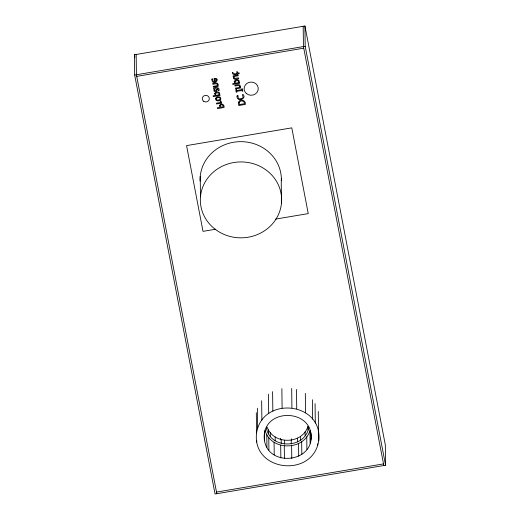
<?xml version="1.0" encoding="UTF-8"?>
<svg xmlns="http://www.w3.org/2000/svg" width="520" height="520" viewBox="0 0 520 520"><rect width="100%" height="100%" fill="white"/><g stroke="black" fill="none" stroke-linecap="round" stroke-linejoin="round"><path stroke-width="0.78" d="M256.562 432.952C251.836 471.666 312.728 478.472 318.721 440.85C323.44 402.135 262.555 395.33 256.562 432.952L256.315 412.718M310.895 439.855C314.945 408.993 263.789 406.582 264.173 437.379C265.181 468.228 316.257 463.671 310.804 432.731M266.325 427.804C269.99 449.832 306.046 449.124 308.776 426.94M267.137 427.05C273.332 445.107 302.569 444.535 308.009 426.212L308.055 430.014M264.94 430.125C270.439 450.976 303.914 451.165 309.953 430.547L310.102 443.216M134.427 54.776L304.935 26L385.326 444.957L385.574 465.225L215.066 494L134.673 75.043L134.427 54.776L134.888 57.168M134.673 75.043L305.182 46.267L304.935 26M136.727 76.375L303.752 48.184M215.768 229.203L203.014 231.355L186.563 145.613L291.792 127.855L308.243 213.597L275.555 219.108M216.495 492.082L383.519 463.892M305.182 46.267L385.574 465.225M383.832 465.517L303.44 46.559L303.192 26.293M216.808 493.707L136.416 74.75L136.169 54.483M318.272 411.457L318.721 440.85M317.649 443.723L317.668 445.341M315.062 403.611L315.302 423.033M312.409 399.744L312.644 419.172M306.748 436.722L306.904 449.391M305.331 393.406L305.565 412.834M305.078 431.866L305.123 435.669M301.659 441.675L301.815 454.344M300.417 436.404L300.463 440.206M298.558 443.534L298.714 456.203M297.577 438.106L297.628 441.909M296.498 389.428L296.731 408.85M291.688 388.453L291.922 407.875M291.538 438.828L291.558 440.414M291.623 445.796L291.779 458.465M291.226 440.18L291.272 443.976M284.505 440.317L284.55 444.113M281.489 203.028A40.651 37.953 -0.7 0 0 223.704 165.555A40.651 37.953 -0.7 0 0 217.756 231.069A40.651 37.953 -0.7 0 0 281.489 203.028L281.242 182.761A40.651 37.953 -0.7 0 0 241.722 141.667A40.651 37.953 -0.7 0 0 200.109 181.051M284.278 445.946L284.433 458.614M281.873 388.654L282.106 408.076M281.209 439.647L281.255 443.45M280.599 438.25L280.618 439.835M280.683 445.218L280.839 457.886M275.158 436.917L275.204 440.719M274.072 442.24L274.228 454.903M272.597 391.671L272.838 411.099M270.309 432.575L270.355 436.378M268.457 394.16L268.69 413.582M268.775 437.496L268.931 450.164M268.489 429.929L268.534 433.732M266.786 434.603L266.942 447.272M264.42 431.301L264.531 440.798M261.651 400.777L261.892 420.206M257.368 408.226L257.615 428.46M256.737 440.492L256.757 442.111M200.226 176.475L200.473 196.742M281.353 178.451A40.651 37.953 -0.7 0 1 281.216 180.733M217.081 89.628L216.821 91.02L215.703 91.689A1.722 1.612 -0.7 0 1 214.747 91.598L214.487 91.468A1.528 1.423 -0.7 0 1 213.941 90.825L214.233 88.933L213.707 89.017L213.558 88.244C215.858 86.957 219.921 87.191 219.05 90.734C218.042 91.585 217.568 85.95 217.081 89.628M232.466 72.456C231.94 75.218 235.664 74.561 237.12 73.957L237.224 74.484L237.913 74.367L237.816 73.84L239.239 73.6L239.089 72.82L237.666 73.06L237.386 71.624L236.697 71.741L236.971 73.177C233.818 75.147 233.805 72.735 232.466 72.456M211.906 79.514C212.134 86.983 222.3 78.007 214.13 78.325L214.74 81.536C211.776 82.563 213.707 78.059 212.05 78.767L211.906 79.514M219.603 105.541L219.772 107.361L217.302 107.776L217.464 108.596L224.081 107.478C224.887 104.546 220.552 102.278 219.603 105.541M237.061 96.233C236.288 102.317 247.468 99.06 243.009 94.38C240.734 94.185 245.733 98.456 240.87 98.696C236.321 100.087 239.291 94.465 237.283 95.349L237.061 96.233M216.541 80.177L215.384 81.425L214.91 78.975L216.151 79.203L216.541 80.177M215.527 98.319C214.962 101.056 218.907 101.641 220.357 99.931A2.009 1.879 -0.7 0 0 220.799 98.761L220.63 97.87A1.989 1.859 -0.7 0 0 219.778 96.922L217.152 96.817L215.527 98.319M238.433 102.336L238.771 105.521L245.388 104.403C246.155 100.145 239.811 98.215 238.433 102.336M239.213 102.557L239.363 104.572L244.472 103.708C244.79 100.672 240.149 99.814 239.213 102.557M215.423 93.828L215.885 95.368L218.692 94.894L218.946 93.308A0.903 0.845 -0.7 0 0 218.4 92.827L216.242 93.015L215.423 93.828M220.324 101.608L219.947 102.603L216.424 103.194L216.573 103.974L221.54 103.135L221.39 102.356L220.656 102.486C222.242 101.335 219.869 99.736 220.324 101.608M234.994 81.686L235.45 83.22L238.264 82.745L238.511 81.166A0.903 0.845 -0.7 0 0 237.965 80.684L235.807 80.873L234.994 81.686M216.249 98.52C215.917 100.451 218.744 100.406 219.745 99.45A1.151 1.073 -0.7 0 0 220.058 98.722L219.953 98.15A1.144 1.066 -0.7 0 0 219.388 97.578L217.074 97.715L216.249 98.52M214.669 93.581L215.202 95.478L213.122 95.83L213.272 96.609L220.064 95.466L219.915 94.685L219.394 94.77C221.383 91.598 215.475 90.87 214.669 93.581M234.234 81.439L234.767 83.337L232.687 83.688L232.837 84.468L239.636 83.317L239.486 82.543L238.966 82.628C240.948 79.45 235.04 78.728 234.234 81.439M218.056 84.481L217.607 85.624L218.16 85.534L218.309 86.314L213.35 87.145L213.2 86.372L216.905 85.742L217.224 85.066A1.45 1.352 -0.7 0 0 217.197 84.181L216.268 83.733L212.797 84.285L212.647 83.505C214.045 83.376 217.912 81.757 218.056 84.481M240.286 86.223L239.844 87.373L240.389 87.276L240.539 88.056L235.58 88.894L235.43 88.114L239.135 87.49L239.453 86.814A1.45 1.352 -0.7 0 0 239.428 85.924L238.498 85.481L235.027 86.034L234.878 85.254C236.275 85.124 240.149 83.505 240.286 86.223M233.395 77.311C232.889 80.294 237.361 79.073 238.739 78.657L238.589 77.877L234.624 78.397A0.65 0.611 -0.7 0 1 234.189 77.993L234.481 76.421L238.192 75.797L238.036 75.016L233.077 75.855L233.227 76.635L233.779 76.544L233.395 77.311M214.617 89.447L214.916 90.76L216.151 90.571L216.307 88.582L214.929 88.816L214.617 89.447M220.415 105.553L220.519 107.231L223.165 106.788C223.516 105.085 221.247 103.909 220.415 105.553M236.438 89.733L235.761 89.843L236.223 92.242L236.893 92.131L236.743 91.338L242.008 90.454L242.164 91.241L242.84 91.124L242.379 88.725L241.703 88.842L241.852 89.628L236.587 90.519L236.438 89.733M246.344 93.483A7.072 6.598 -0.7 0 0 258.07 90.168A7.072 6.598 -0.7 0 0 249.145 82.349A7.072 6.598 -0.7 0 0 246.344 93.483M203.781 101.361A3.536 3.302 -0.7 0 0 209.319 98.924A3.536 3.302 -0.7 0 0 204.295 95.66A3.536 3.302 -0.7 0 0 203.781 101.361"/></g></svg>
